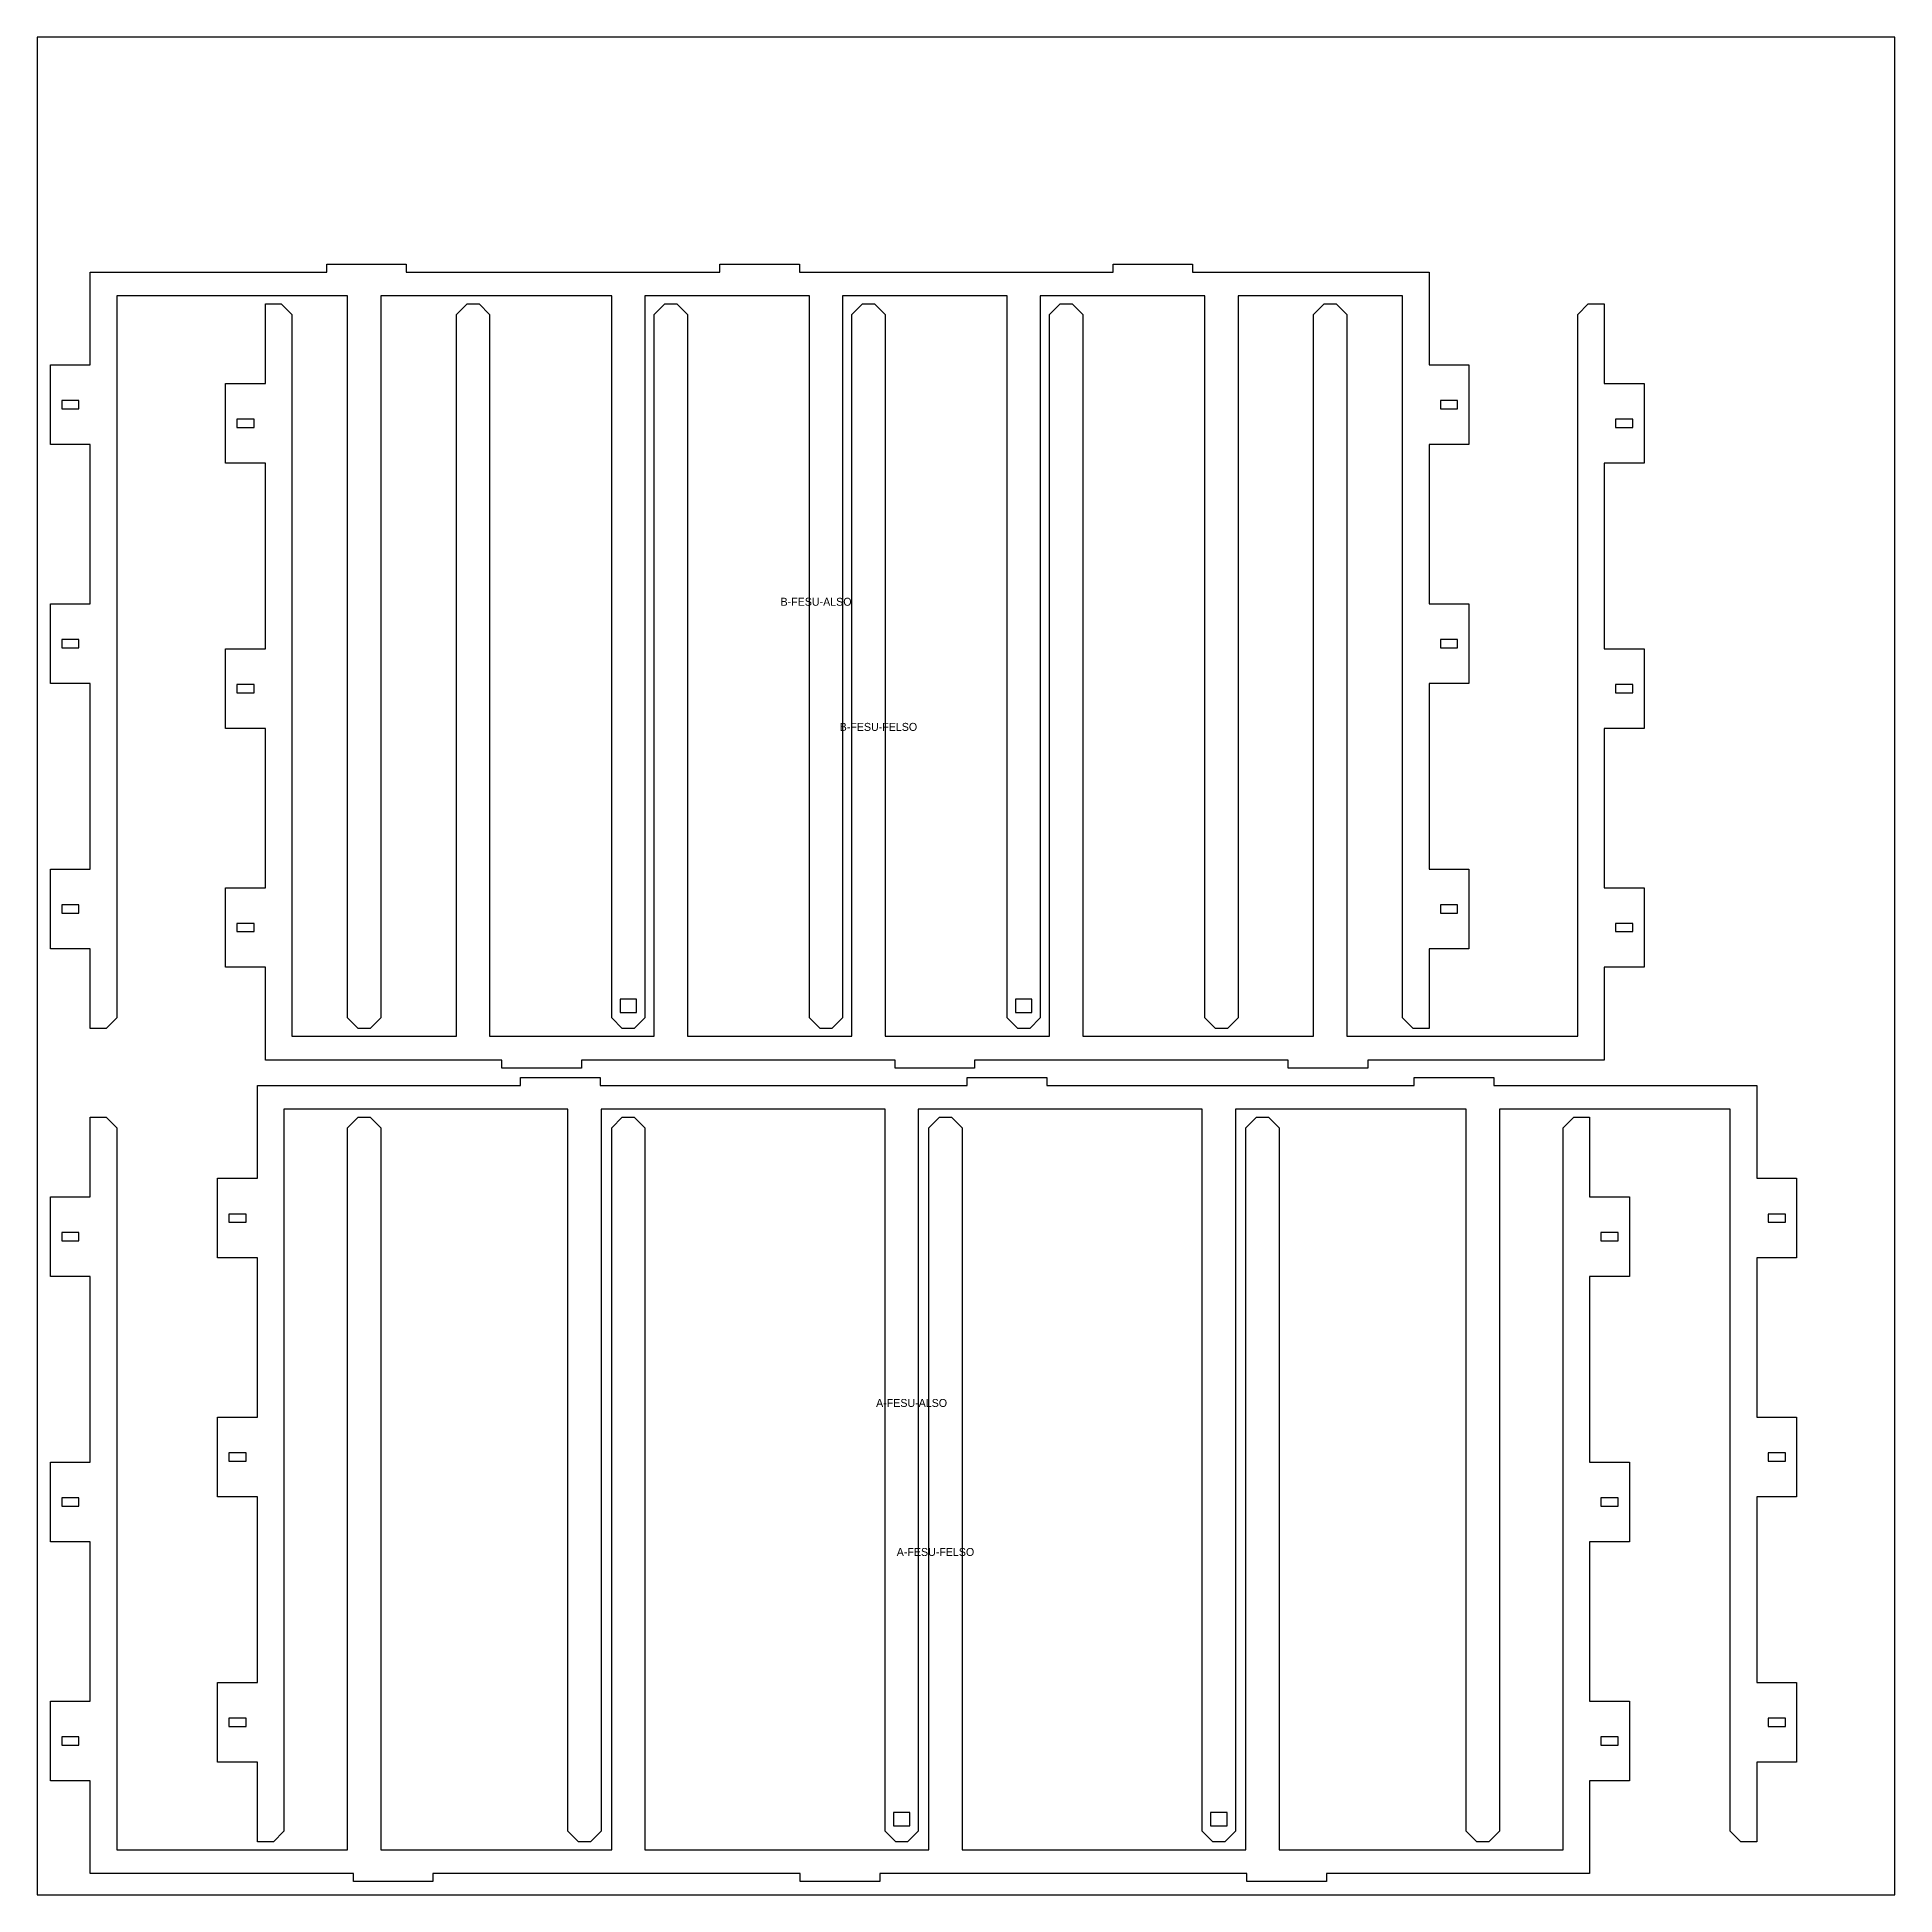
# Model space of a CAD drawing. Header units: millimetres. Extents: x 0 to 1400, y 0 to 1400.
import ezdxf
from ezdxf.enums import TextEntityAlignment as Align

# ---------------------------------------------------------------- set-up
doc = ezdxf.new("R2010")
doc.units = ezdxf.units.MM
for name, color, linetype in [('JELOLES', 5, 'Continuous'), ('TABLA', 8, 'Continuous'), ('VAGAS', 1, 'Continuous')]:
    doc.layers.add(name, color=color, linetype=linetype)

msp = doc.modelspace()

# ---------------------------------------------------------------- linework, layer by layer
at = {"layer": 'TABLA'}
msp.add_lwpolyline([(0, 0), (1400, 0), (1400, 1400), (0, 1400)], close=True, dxfattribs=at)
at = {"layer": 'VAGAS'}
for points in [[(10, 913), (10, 973), (40, 973), (40, 1093), (10, 1093), (10, 1153), (40, 1153), (40, 1223), (218.2, 1223), (218.2, 1229), (278.2, 1229), (278.2, 1223), (514.5, 1223), (514.5, 1229), (574.5, 1229), (574.5, 1223), (810.8, 1223), (810.8, 1229), (870.8, 1229), (870.8, 1223), (1049, 1223), (1049, 1153), (1079, 1153), (1079, 1093), (1049, 1093), (1049, 973), (1079, 973), (1079, 913), (1049, 913), (1049, 773), (1079, 773), (1079, 713), (1049, 713), (1049, 653), (1037, 653), (1029, 661), (1029, 1205), (905, 1205), (905, 661), (897, 653), (888, 653), (880, 661), (880, 1205), (756, 1205), (756, 661), (748, 653), (739, 653), (731, 661), (731, 1205), (607, 1205), (607, 661), (599, 653), (590, 653), (582, 661), (582, 1205), (458, 1205), (458, 661), (450, 653), (441, 653), (433, 661), (433, 1205), (259, 1205), (259, 661), (251, 653), (242, 653), (234, 661), (234, 1205), (60, 1205), (60, 661), (52, 653), (40, 653), (40, 713), (10, 713), (10, 773), (40, 773), (40, 913)], [(1181, 939), (1211, 939), (1211, 879), (1181, 879), (1181, 759), (1211, 759), (1211, 699), (1181, 699), (1181, 629), (1002.8, 629), (1002.8, 623), (942.8, 623), (942.8, 629), (706.5, 629), (706.5, 623), (646.5, 623), (646.5, 629), (410.2, 629), (410.2, 623), (350.2, 623), (350.2, 629), (172, 629), (172, 699), (142, 699), (142, 759), (172, 759), (172, 879), (142, 879), (142, 939), (172, 939), (172, 1079), (142, 1079), (142, 1139), (172, 1139), (172, 1199), (184, 1199), (192, 1191), (192, 647), (316, 647), (316, 1191), (324, 1199), (333, 1199), (341, 1191), (341, 647), (465, 647), (465, 1191), (473, 1199), (482, 1199), (490, 1191), (490, 647), (614, 647), (614, 1191), (622, 1199), (631, 1199), (639, 1191), (639, 647), (763, 647), (763, 1191), (771, 1199), (780, 1199), (788, 1191), (788, 647), (962, 647), (962, 1191), (970, 1199), (979, 1199), (987, 1191), (987, 647), (1161, 647), (1161, 1191), (1169, 1199), (1181, 1199), (1181, 1139), (1211, 1139), (1211, 1079), (1181, 1079)], [(31.5, 1126.1), (18.5, 1126.1), (18.5, 1119.9), (31.5, 1119.9)], [(1070.5, 1126.1), (1057.5, 1126.1), (1057.5, 1119.9), (1070.5, 1119.9)], [(150.5, 1105.9), (163.5, 1105.9), (163.5, 1112.1), (150.5, 1112.1)], [(1189.5, 1105.9), (1202.5, 1105.9), (1202.5, 1112.1), (1189.5, 1112.1)], [(31.5, 946.1), (18.5, 946.1), (18.5, 939.9), (31.5, 939.9)], [(1070.5, 946.1), (1057.5, 946.1), (1057.5, 939.9), (1070.5, 939.9)], [(150.5, 912.1), (150.5, 905.9), (163.5, 905.9), (163.5, 912.1)], [(1189.5, 912.1), (1189.5, 905.9), (1202.5, 905.9), (1202.5, 912.1)], [(18.5, 746.1), (18.5, 739.9), (31.5, 739.9), (31.5, 746.1)], [(1057.5, 746.1), (1057.5, 739.9), (1070.5, 739.9), (1070.5, 746.1)], [(150.5, 732.1), (150.5, 725.9), (163.5, 725.9), (163.5, 732.1)], [(1189.5, 732.1), (1189.5, 725.9), (1202.5, 725.9), (1202.5, 732.1)], [(451.7, 664.9), (451.7, 675.1), (439.3, 675.1), (439.3, 664.9)], [(749.7, 664.9), (749.7, 675.1), (737.3, 675.1), (737.3, 664.9)], [(136, 300), (136, 360), (166, 360), (166, 480), (136, 480), (136, 540), (166, 540), (166, 610), (364.3, 610), (364.3, 616), (424.3, 616), (424.3, 610), (701, 610), (701, 616), (761, 616), (761, 610), (1037.7, 610), (1037.7, 616), (1097.7, 616), (1097.7, 610), (1296, 610), (1296, 540), (1326, 540), (1326, 480), (1296, 480), (1296, 360), (1326, 360), (1326, 300), (1296, 300), (1296, 160), (1326, 160), (1326, 100), (1296, 100), (1296, 40), (1284, 40), (1276, 48), (1276, 592), (1102, 592), (1102, 48), (1094, 40), (1085, 40), (1077, 48), (1077, 592), (903, 592), (903, 48), (895, 40), (886, 40), (878, 48), (878, 592), (664, 592), (664, 48), (656, 40), (647, 40), (639, 48), (639, 592), (425, 592), (425, 48), (417, 40), (408, 40), (400, 48), (400, 592), (186, 592), (186, 48), (178, 40), (166, 40), (166, 100), (136, 100), (136, 160), (166, 160), (166, 300)], [(1170, 326), (1200, 326), (1200, 266), (1170, 266), (1170, 146), (1200, 146), (1200, 86), (1170, 86), (1170, 16), (971.7, 16), (971.7, 10), (911.7, 10), (911.7, 16), (635, 16), (635, 10), (575, 10), (575, 16), (298.3, 16), (298.3, 10), (238.3, 10), (238.3, 16), (40, 16), (40, 86), (10, 86), (10, 146), (40, 146), (40, 266), (10, 266), (10, 326), (40, 326), (40, 466), (10, 466), (10, 526), (40, 526), (40, 586), (52, 586), (60, 578), (60, 34), (234, 34), (234, 578), (242, 586), (251, 586), (259, 578), (259, 34), (433, 34), (433, 578), (441, 586), (450, 586), (458, 578), (458, 34), (672, 34), (672, 578), (680, 586), (689, 586), (697, 578), (697, 34), (911, 34), (911, 578), (919, 586), (928, 586), (936, 578), (936, 34), (1150, 34), (1150, 578), (1158, 586), (1170, 586), (1170, 526), (1200, 526), (1200, 466), (1170, 466)], [(144.5, 513.1), (144.5, 506.9), (157.5, 506.9), (157.5, 513.1)], [(1317.5, 513.1), (1304.5, 513.1), (1304.5, 506.9), (1317.5, 506.9)], [(18.5, 499.1), (18.5, 492.9), (31.5, 492.9), (31.5, 499.1)], [(1178.5, 492.9), (1191.5, 492.9), (1191.5, 499.1), (1178.5, 499.1)], [(157.5, 333.1), (144.5, 333.1), (144.5, 326.9), (157.5, 326.9)], [(1317.5, 333.1), (1304.5, 333.1), (1304.5, 326.9), (1317.5, 326.9)], [(18.5, 299.1), (18.5, 292.9), (31.5, 292.9), (31.5, 299.1)], [(1178.5, 299.1), (1178.5, 292.9), (1191.5, 292.9), (1191.5, 299.1)], [(144.5, 133.1), (144.5, 126.9), (157.5, 126.9), (157.5, 133.1)], [(1317.5, 133.1), (1304.5, 133.1), (1304.5, 126.9), (1317.5, 126.9)], [(18.5, 119.1), (18.5, 112.9), (31.5, 112.9), (31.5, 119.1)], [(1178.5, 112.9), (1191.5, 112.9), (1191.5, 119.1), (1178.5, 119.1)], [(657.7, 51.9), (657.7, 62.1), (645.3, 62.1), (645.3, 51.9)], [(896.7, 51.9), (896.7, 62.1), (884.3, 62.1), (884.3, 51.9)]]:
    msp.add_lwpolyline(points, close=True, dxfattribs=at)

# ---------------------------------------------------------------- texts
at = {"layer": 'JELOLES'}
for s, p in [('B-FESU-ALSO', (587, 974.5)), ('B-FESU-FELSO', (634, 880.2)), ('A-FESU-ALSO', (659, 370.7)), ('A-FESU-FELSO', (677, 258.4))]:
    msp.add_text(s, height=6, dxfattribs=at).set_placement(p, align=Align.MIDDLE_CENTER)

doc.saveas('drawing.dxf')
